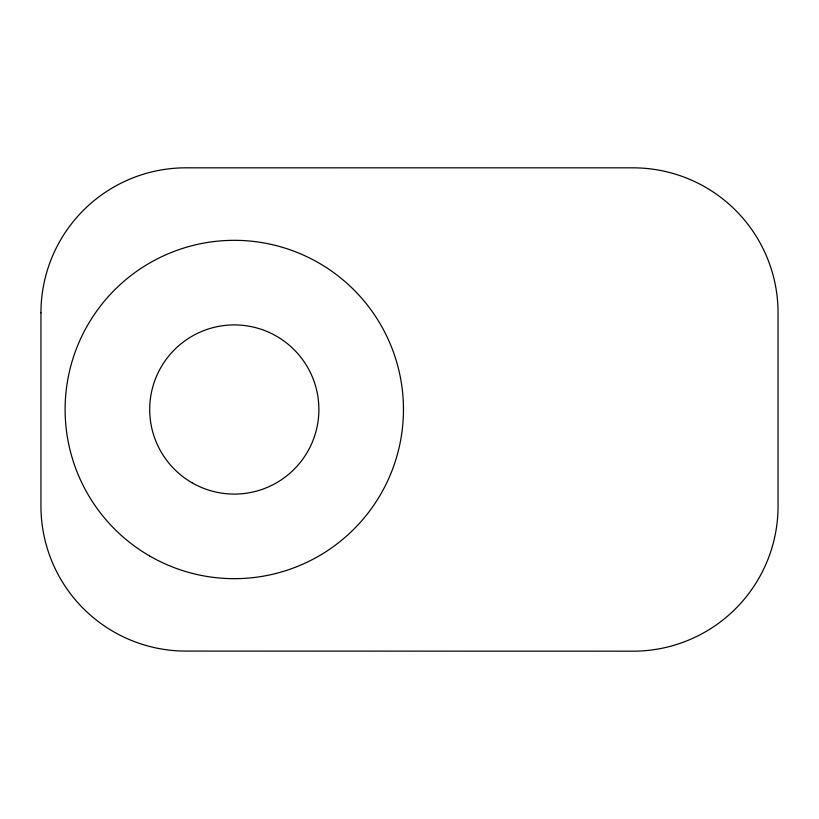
<?xml version="1.0" encoding="UTF-8"?>
<svg xmlns="http://www.w3.org/2000/svg" width="819" height="819" viewBox="0 0 819 819"><rect width="100%" height="100%" fill="white"/><g stroke="black" fill="none" stroke-linecap="round" stroke-linejoin="round"><path stroke-width="1.23" d="M40.95 312.827L40.95 506.06A145.035 145.035 0 0 0 185.954 651.085L633.046 651.177A145.004 145.004 0 0 0 778.05 506.173L778.05 312.838A145.004 145.004 0 0 0 633.046 167.834L185.954 167.823A145.004 145.004 0 0 0 40.95 312.827M191.994 482.749A84.582 84.582 0 0 0 318.878 409.5A84.582 84.582 0 0 0 191.994 336.251A84.582 84.582 0 0 0 191.994 482.749M149.703 556.009A169.175 169.175 0 0 0 403.46 409.5A169.175 169.175 0 0 0 149.703 262.991A169.175 169.175 0 0 0 149.703 556.009"/></g></svg>
